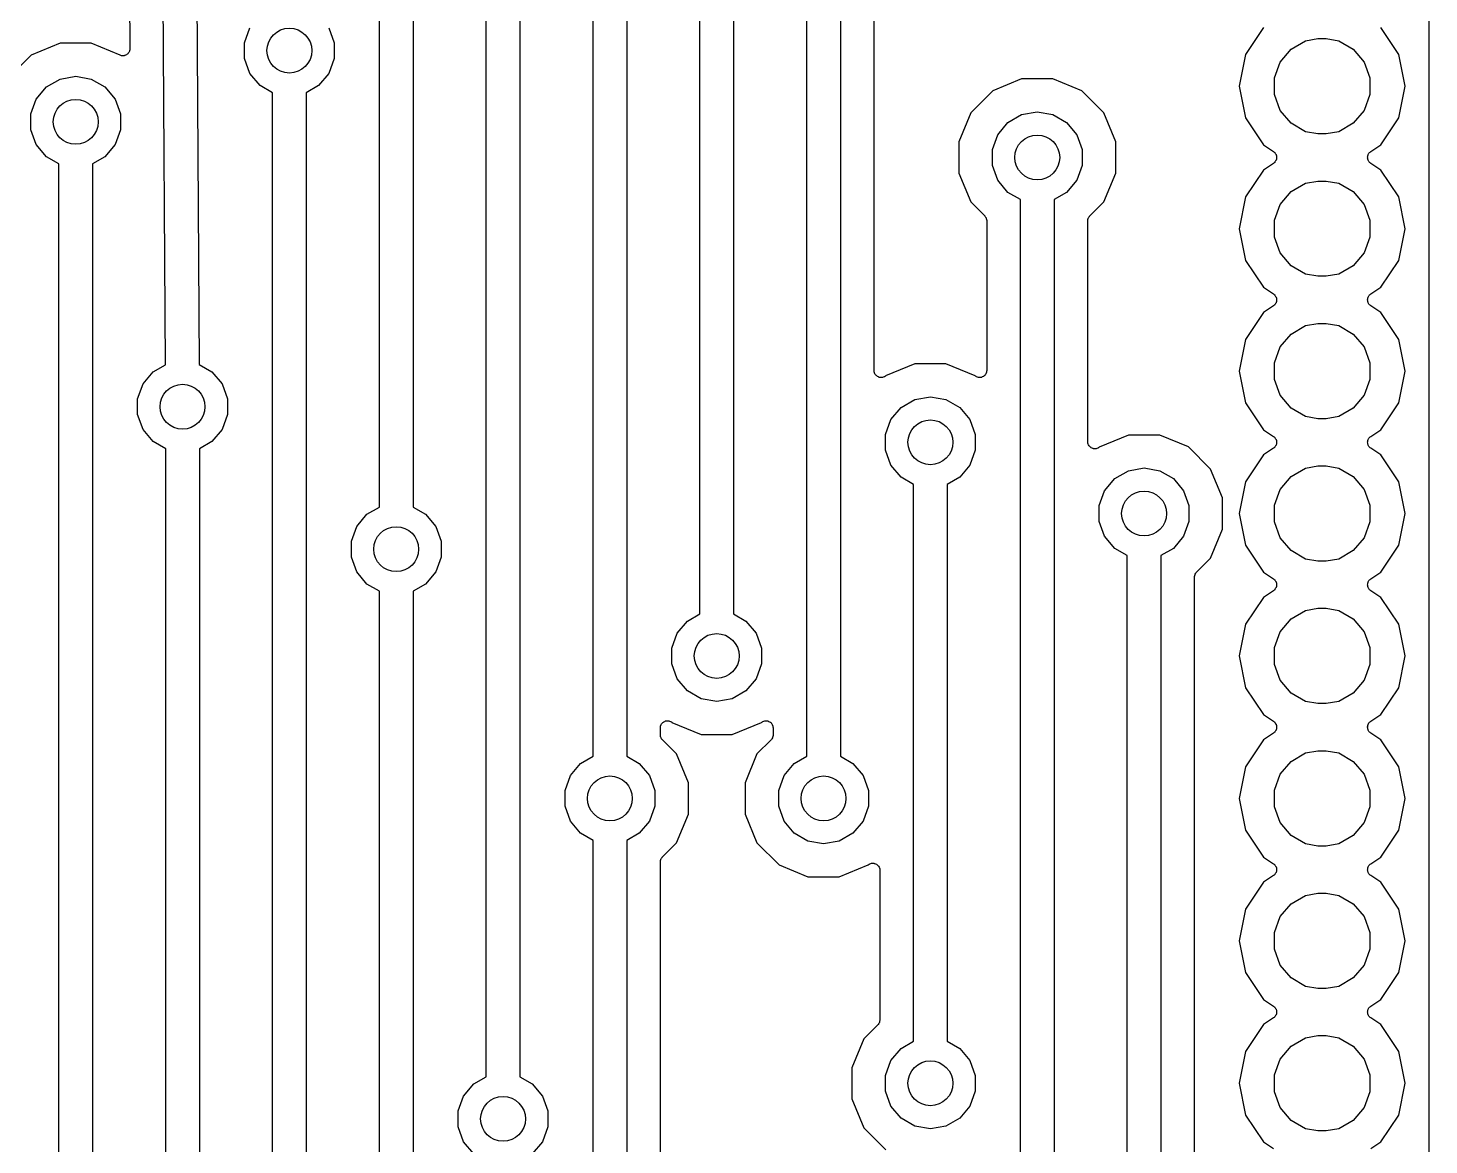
# Model space of a CAD drawing. Extents: x 64 to 244, y -149 to -41.
# Drawn here: x 105.19 to 130.18, y -81.75 to -61.83 of the extents above; entities that cross this region are included whole.
import ezdxf

# ---------------------------------------------------------------- set-up
doc = ezdxf.new("R2010")
doc.units = 0
doc.header["$MEASUREMENT"] = 0
doc.layers.add('BLACK', color=7, linetype='CONTINUOUS')

msp = doc.modelspace()

# ---------------------------------------------------------------- linework, layer by layer
at = {"layer": 'BLACK', "linetype": 'CONTINUOUS'}
for p, q in [((130.175, -41.402), (130.175, -148.463)), ((107.646, -67.832), (107.527, -47.7431)), ((108.127, -47.738), (108.246, -67.8269)), ((106.93, -48.1284), (107.012, -62.1946)), ((111.46, -70.3694), (111.46, -49.0106)), ((112.06, -49.0106), (112.06, -70.3694)), ((117.175, -72.2744), (117.175, -54.0906)), ((117.775, -54.0906), (117.775, -72.2744)), ((115.27, -74.8144), (115.27, -55.9956)), ((115.87, -55.9956), (115.87, -74.8144)), ((119.08, -74.8144), (119.08, -59.8056)), ((119.68, -59.8056), (119.68, -74.8144)), ((120.28, -67.9335), (120.28, -60.1875)), ((113.365, -80.5294), (113.365, -60.4406)), ((113.965, -60.4406), (113.965, -80.5294)), ((109.055, -62.0889), (109.151, -61.8238)), ((110.559, -61.8238), (110.655, -62.0889)), ((127.225, -61.8196), (126.904, -62.2992)), ((129.636, -62.2992), (129.315, -61.8196)), ((105.767, -62.1), (105.252, -62.3131)), ((106.323, -62.1), (105.767, -62.1)), ((106.837, -62.3126), (106.323, -62.1)), ((107.012, -62.1946), (107.01, -62.2086)), ((109.055, -62.3711), (109.055, -62.0889)), ((110.655, -62.0889), (110.655, -62.3711)), ((127.715, -62.2038), (127.975, -62.0539)), ((127.975, -62.0539), (128.196, -62.015)), ((128.196, -62.015), (128.344, -62.015)), ((128.344, -62.015), (128.565, -62.0539)), ((128.565, -62.0539), (128.825, -62.2038)), ((105.252, -62.3131), (104.858, -62.707)), ((106.851, -62.3157), (106.837, -62.3126)), ((106.864, -62.3205), (106.851, -62.3157)), ((106.872, -62.3205), (106.864, -62.3205)), ((106.88, -62.3222), (106.872, -62.3205)), ((106.894, -62.3203), (106.88, -62.3222)), ((106.908, -62.3202), (106.894, -62.3203)), ((106.916, -62.3175), (106.908, -62.3202)), ((106.924, -62.3164), (106.916, -62.3175)), ((106.936, -62.3099), (106.924, -62.3164)), ((106.95, -62.3049), (106.936, -62.3099)), ((106.956, -62.2997), (106.95, -62.3049)), ((106.963, -62.2961), (106.956, -62.2997)), ((106.972, -62.2856), (106.963, -62.2961)), ((106.983, -62.2764), (106.972, -62.2856)), ((106.987, -62.2694), (106.983, -62.2764)), ((106.993, -62.2635), (106.987, -62.2694)), ((106.998, -62.2504), (106.993, -62.2635)), ((107.005, -62.238), (106.998, -62.2504)), ((107.006, -62.2302), (107.005, -62.238)), ((107.009, -62.2228), (107.006, -62.2302)), ((107.01, -62.2086), (107.009, -62.2228)), ((109.151, -62.6362), (109.055, -62.3711)), ((110.655, -62.3711), (110.559, -62.6362)), ((126.904, -62.2992), (126.792, -62.865)), ((127.42, -62.7151), (127.523, -62.4334)), ((127.523, -62.4334), (127.715, -62.2038)), ((128.825, -62.2038), (129.017, -62.4334)), ((129.017, -62.4334), (129.12, -62.7151)), ((129.748, -62.865), (129.636, -62.2992)), ((105.767, -62.7366), (106.045, -62.6877)), ((106.045, -62.6877), (106.323, -62.7366)), ((109.333, -62.8523), (109.151, -62.6362)), ((110.559, -62.6362), (110.377, -62.8523)), ((105.341, -63.0938), (105.523, -62.8777)), ((105.523, -62.8777), (105.767, -62.7366)), ((106.323, -62.7366), (106.567, -62.8777)), ((106.567, -62.8777), (106.749, -63.0938)), ((109.555, -62.9806), (109.333, -62.8523)), ((110.377, -62.8523), (110.155, -62.9806)), ((122.397, -62.9481), (122.003, -63.342)), ((122.912, -62.735), (122.397, -62.9481)), ((123.468, -62.735), (122.912, -62.735)), ((123.983, -62.9481), (123.468, -62.735)), ((123.99, -62.9548), (123.983, -62.9481)), ((126.792, -62.865), (126.904, -63.4308)), ((127.42, -63.0149), (127.42, -62.7151)), ((129.12, -62.7151), (129.12, -63.0149)), ((129.636, -63.4308), (129.748, -62.865)), ((105.245, -63.3589), (105.341, -63.0938)), ((106.749, -63.0938), (106.845, -63.3589)), ((109.555, -83.0694), (109.555, -62.9806)), ((110.155, -62.9806), (110.155, -83.0694)), ((124.377, -63.342), (123.99, -62.9548)), ((123.99, -62.9548), (123.99, -62.9548)), ((127.523, -63.2966), (127.42, -63.0149)), ((129.12, -63.0149), (129.017, -63.2966)), ((105.245, -63.6411), (105.245, -63.3589)), ((106.845, -63.3589), (106.845, -63.6411)), ((122.003, -63.342), (121.79, -63.8565)), ((122.668, -63.5127), (122.912, -63.3716)), ((122.912, -63.3716), (123.19, -63.3227)), ((123.19, -63.3227), (123.468, -63.3716)), ((123.468, -63.3716), (123.712, -63.5127)), ((124.59, -63.8565), (124.377, -63.342)), ((126.904, -63.4308), (127.225, -63.9104)), ((127.715, -63.5262), (127.523, -63.2966)), ((129.017, -63.2966), (128.825, -63.5262)), ((129.315, -63.9104), (129.636, -63.4308)), ((105.341, -63.9062), (105.245, -63.6411)), ((106.845, -63.6411), (106.749, -63.9062)), ((122.486, -63.7288), (122.668, -63.5127)), ((123.712, -63.5127), (123.894, -63.7288)), ((127.975, -63.6761), (127.715, -63.5262)), ((128.196, -63.715), (127.975, -63.6761)), ((128.565, -63.6761), (128.344, -63.715)), ((128.825, -63.5262), (128.565, -63.6761)), ((105.523, -64.1223), (105.341, -63.9062)), ((106.749, -63.9062), (106.567, -64.1223)), ((121.79, -63.8565), (121.79, -64.4135)), ((122.39, -63.9939), (122.486, -63.7288)), ((123.894, -63.7288), (123.99, -63.9939)), ((124.59, -64.4135), (124.59, -63.8565)), ((127.225, -63.9104), (127.403, -64.0294)), ((128.344, -63.715), (128.196, -63.715)), ((129.137, -64.0294), (129.315, -63.9104)), ((105.745, -64.2506), (105.523, -64.1223)), ((106.567, -64.1223), (106.345, -64.2506)), ((122.39, -64.2761), (122.39, -63.9939)), ((123.99, -63.9939), (123.99, -64.2761)), ((127.403, -64.0294), (127.413, -64.039)), ((127.413, -64.039), (127.424, -64.0472)), ((127.424, -64.0472), (127.429, -64.0541)), ((127.429, -64.0541), (127.435, -64.0599)), ((127.435, -64.0599), (127.441, -64.0723)), ((127.441, -64.1977), (127.435, -64.2101)), ((127.441, -64.0723), (127.448, -64.0839)), ((127.448, -64.1861), (127.441, -64.1977)), ((127.448, -64.0839), (127.45, -64.092)), ((127.45, -64.178), (127.448, -64.1861)), ((127.45, -64.092), (127.454, -64.0995)), ((127.454, -64.1705), (127.45, -64.178)), ((127.454, -64.0995), (127.456, -64.1132)), ((127.456, -64.1568), (127.454, -64.1705)), ((127.456, -64.1132), (127.459, -64.1267)), ((127.459, -64.1433), (127.456, -64.1568)), ((127.459, -64.1267), (127.458, -64.135)), ((127.458, -64.135), (127.459, -64.1433)), ((129.081, -64.1267), (129.084, -64.1132)), ((129.082, -64.135), (129.081, -64.1267)), ((129.081, -64.1433), (129.082, -64.135)), ((129.084, -64.1568), (129.081, -64.1433)), ((129.084, -64.1132), (129.086, -64.0995)), ((129.086, -64.1705), (129.084, -64.1568)), ((129.086, -64.0995), (129.09, -64.092)), ((129.09, -64.178), (129.086, -64.1705)), ((129.09, -64.092), (129.092, -64.0839)), ((129.092, -64.1861), (129.09, -64.178)), ((129.092, -64.0839), (129.099, -64.0723)), ((129.099, -64.1977), (129.092, -64.1861)), ((129.099, -64.0723), (129.105, -64.0599)), ((129.105, -64.2101), (129.099, -64.1977)), ((129.105, -64.0599), (129.111, -64.0541)), ((129.111, -64.0541), (129.116, -64.0472)), ((129.116, -64.0472), (129.127, -64.039)), ((129.127, -64.039), (129.137, -64.0294)), ((105.745, -85.6094), (105.745, -64.2506)), ((106.345, -64.2506), (106.345, -85.6094)), ((121.79, -64.4135), (122.003, -64.928)), ((122.486, -64.5412), (122.39, -64.2761)), ((123.99, -64.2761), (123.894, -64.5412)), ((124.377, -64.928), (124.59, -64.4135)), ((127.225, -64.3596), (126.904, -64.8392)), ((127.403, -64.2406), (127.225, -64.3596)), ((127.413, -64.231), (127.403, -64.2406)), ((127.424, -64.2228), (127.413, -64.231)), ((127.429, -64.2159), (127.424, -64.2228)), ((127.435, -64.2101), (127.429, -64.2159)), ((129.111, -64.2159), (129.105, -64.2101)), ((129.116, -64.2228), (129.111, -64.2159)), ((129.127, -64.231), (129.116, -64.2228)), ((129.137, -64.2406), (129.127, -64.231)), ((129.315, -64.3596), (129.137, -64.2406)), ((129.636, -64.8392), (129.315, -64.3596)), ((122.668, -64.7573), (122.486, -64.5412)), ((123.894, -64.5412), (123.712, -64.7573)), ((127.715, -64.7438), (127.975, -64.5939)), ((127.975, -64.5939), (128.196, -64.555)), ((128.196, -64.555), (128.344, -64.555)), ((128.344, -64.555), (128.565, -64.5939)), ((128.565, -64.5939), (128.825, -64.7438)), ((122.003, -64.928), (122.253, -65.1777)), ((122.89, -64.8856), (122.668, -64.7573)), ((122.89, -91.3244), (122.89, -64.8856)), ((123.712, -64.7573), (123.49, -64.8856)), ((123.49, -64.8856), (123.49, -91.3244)), ((124.127, -65.1777), (124.377, -64.928)), ((126.904, -64.8392), (126.792, -65.405)), ((127.523, -64.9734), (127.715, -64.7438)), ((128.825, -64.7438), (129.017, -64.9734)), ((129.748, -65.405), (129.636, -64.8392)), ((122.253, -65.1777), (122.256, -65.1823)), ((122.256, -65.1823), (122.26, -65.1859)), ((122.26, -65.1859), (122.269, -65.2002)), ((124.111, -65.2002), (124.12, -65.1859)), ((124.12, -65.1859), (124.124, -65.1823)), ((124.124, -65.1823), (124.127, -65.1777)), ((127.42, -65.2551), (127.523, -64.9734)), ((129.017, -64.9734), (129.12, -65.2551)), ((122.269, -65.2002), (122.278, -65.2138)), ((122.278, -65.2138), (122.28, -65.2192)), ((122.28, -65.2192), (122.282, -65.2241)), ((122.282, -65.2241), (122.285, -65.2404)), ((122.285, -65.2404), (122.29, -65.2564)), ((122.29, -65.2564), (122.289, -65.262)), ((122.289, -65.262), (122.29, -65.2675)), ((122.29, -65.2675), (122.29, -67.9335)), ((124.09, -65.2564), (124.095, -65.2404)), ((124.091, -65.262), (124.09, -65.2564)), ((124.09, -65.2675), (124.091, -65.262)), ((124.09, -69.2035), (124.09, -65.2675)), ((124.095, -65.2404), (124.098, -65.2241)), ((124.098, -65.2241), (124.1, -65.2192)), ((124.1, -65.2192), (124.102, -65.2138)), ((124.102, -65.2138), (124.111, -65.2002)), ((126.792, -65.405), (126.904, -65.9708)), ((127.42, -65.5549), (127.42, -65.2551)), ((129.12, -65.2551), (129.12, -65.5549)), ((129.636, -65.9708), (129.748, -65.405)), ((127.523, -65.8366), (127.42, -65.5549)), ((129.12, -65.5549), (129.017, -65.8366)), ((127.715, -66.0662), (127.523, -65.8366)), ((129.017, -65.8366), (128.825, -66.0662)), ((126.904, -65.9708), (127.225, -66.4504)), ((127.975, -66.2161), (127.715, -66.0662)), ((128.825, -66.0662), (128.565, -66.2161)), ((129.315, -66.4504), (129.636, -65.9708)), ((128.196, -66.255), (127.975, -66.2161)), ((128.344, -66.255), (128.196, -66.255)), ((128.565, -66.2161), (128.344, -66.255)), ((127.225, -66.4504), (127.403, -66.5694)), ((127.403, -66.5694), (127.413, -66.579)), ((127.413, -66.579), (127.424, -66.5872)), ((127.424, -66.5872), (127.429, -66.5941)), ((127.429, -66.5941), (127.435, -66.5999)), ((127.435, -66.5999), (127.441, -66.6123)), ((127.441, -66.6123), (127.448, -66.6239)), ((127.448, -66.6239), (127.45, -66.632)), ((127.45, -66.632), (127.454, -66.6395)), ((127.454, -66.6395), (127.456, -66.6532)), ((127.456, -66.6532), (127.459, -66.6667)), ((127.459, -66.6833), (127.456, -66.6968)), ((127.459, -66.6667), (127.458, -66.675)), ((127.458, -66.675), (127.459, -66.6833)), ((129.081, -66.6667), (129.084, -66.6532)), ((129.082, -66.675), (129.081, -66.6667)), ((129.081, -66.6833), (129.082, -66.675)), ((129.084, -66.6968), (129.081, -66.6833)), ((129.084, -66.6532), (129.086, -66.6395)), ((129.086, -66.6395), (129.09, -66.632)), ((129.09, -66.632), (129.092, -66.6239)), ((129.092, -66.6239), (129.099, -66.6123)), ((129.099, -66.6123), (129.105, -66.5999)), ((129.105, -66.5999), (129.111, -66.5941)), ((129.111, -66.5941), (129.116, -66.5872)), ((129.116, -66.5872), (129.127, -66.579)), ((129.127, -66.579), (129.137, -66.5694)), ((129.137, -66.5694), (129.315, -66.4504)), ((127.225, -66.8996), (126.904, -67.3792)), ((127.403, -66.7806), (127.225, -66.8996)), ((127.413, -66.771), (127.403, -66.7806)), ((127.424, -66.7628), (127.413, -66.771)), ((127.429, -66.7559), (127.424, -66.7628)), ((127.435, -66.7501), (127.429, -66.7559)), ((127.441, -66.7377), (127.435, -66.7501)), ((127.448, -66.7261), (127.441, -66.7377)), ((127.45, -66.718), (127.448, -66.7261)), ((127.454, -66.7105), (127.45, -66.718)), ((127.456, -66.6968), (127.454, -66.7105)), ((129.086, -66.7105), (129.084, -66.6968)), ((129.09, -66.718), (129.086, -66.7105)), ((129.092, -66.7261), (129.09, -66.718)), ((129.099, -66.7377), (129.092, -66.7261)), ((129.105, -66.7501), (129.099, -66.7377)), ((129.111, -66.7559), (129.105, -66.7501)), ((129.116, -66.7628), (129.111, -66.7559)), ((129.127, -66.771), (129.116, -66.7628)), ((129.137, -66.7806), (129.127, -66.771)), ((129.315, -66.8996), (129.137, -66.7806)), ((129.636, -67.3792), (129.315, -66.8996)), ((127.715, -67.2838), (127.975, -67.1339)), ((127.975, -67.1339), (128.196, -67.095)), ((128.196, -67.095), (128.344, -67.095)), ((128.344, -67.095), (128.565, -67.1339)), ((128.565, -67.1339), (128.825, -67.2838)), ((126.904, -67.3792), (126.792, -67.945)), ((127.523, -67.5134), (127.715, -67.2838)), ((128.825, -67.2838), (129.017, -67.5134)), ((129.748, -67.945), (129.636, -67.3792)), ((127.42, -67.7951), (127.523, -67.5134)), ((129.017, -67.5134), (129.12, -67.7951)), ((107.428, -67.9577), (107.646, -67.832)), ((108.246, -67.8269), (108.472, -67.9577)), ((120.283, -67.9498), (120.28, -67.9335)), ((121.007, -67.815), (120.487, -68.0302)), ((121.563, -67.815), (121.007, -67.815)), ((122.083, -68.0302), (121.563, -67.815)), ((122.29, -67.9335), (122.287, -67.9498)), ((126.792, -67.945), (126.904, -68.5108)), ((127.42, -68.0949), (127.42, -67.7951)), ((129.12, -67.7951), (129.12, -68.0949)), ((129.636, -68.5108), (129.748, -67.945)), ((107.15, -68.4389), (107.246, -68.1738)), ((107.246, -68.1738), (107.428, -67.9577)), ((108.472, -67.9577), (108.654, -68.1738)), ((108.654, -68.1738), (108.75, -68.4389)), ((120.284, -67.9664), (120.283, -67.9498)), ((120.287, -67.9714), (120.284, -67.9664)), ((120.288, -67.9769), (120.287, -67.9714)), ((120.296, -67.9913), (120.288, -67.9769)), ((120.303, -68.0063), (120.296, -67.9913)), ((120.307, -68.0103), (120.303, -68.0063)), ((120.31, -68.0151), (120.307, -68.0103)), ((120.322, -68.0258), (120.31, -68.0151)), ((120.334, -68.0375), (120.322, -68.0258)), ((120.339, -68.0399), (120.334, -68.0375)), ((120.343, -68.0435), (120.339, -68.0399)), ((120.359, -68.0492), (120.343, -68.0435)), ((120.374, -68.0562), (120.359, -68.0492)), ((120.38, -68.0567), (120.374, -68.0562)), ((120.385, -68.0586), (120.38, -68.0567)), ((120.402, -68.0586), (120.385, -68.0586)), ((120.418, -68.06), (120.402, -68.0586)), ((120.423, -68.0586), (120.418, -68.06)), ((120.429, -68.0586), (120.423, -68.0586)), ((120.445, -68.0529), (120.429, -68.0586)), ((120.461, -68.0486), (120.445, -68.0529)), ((120.465, -68.0454), (120.461, -68.0486)), ((120.471, -68.0435), (120.465, -68.0454)), ((120.483, -68.0328), (120.471, -68.0435)), ((120.487, -68.0302), (120.483, -68.0328)), ((122.087, -68.0328), (122.083, -68.0302)), ((122.1, -68.0435), (122.087, -68.0328)), ((122.105, -68.0454), (122.1, -68.0435)), ((122.109, -68.0486), (122.105, -68.0454)), ((122.125, -68.0529), (122.109, -68.0486)), ((122.141, -68.0586), (122.125, -68.0529)), ((122.147, -68.0586), (122.141, -68.0586)), ((122.152, -68.06), (122.147, -68.0586)), ((122.168, -68.0586), (122.152, -68.06)), ((122.185, -68.0586), (122.168, -68.0586)), ((122.19, -68.0567), (122.185, -68.0586)), ((122.196, -68.0562), (122.19, -68.0567)), ((122.211, -68.0492), (122.196, -68.0562)), ((122.227, -68.0435), (122.211, -68.0492)), ((122.231, -68.0399), (122.227, -68.0435)), ((122.236, -68.0375), (122.231, -68.0399)), ((122.248, -68.0258), (122.236, -68.0375)), ((122.26, -68.0151), (122.248, -68.0258)), ((122.263, -68.0103), (122.26, -68.0151)), ((122.267, -68.0063), (122.263, -68.0103)), ((122.274, -67.9913), (122.267, -68.0063)), ((122.282, -67.9769), (122.274, -67.9913)), ((122.283, -67.9714), (122.282, -67.9769)), ((122.286, -67.9664), (122.283, -67.9714)), ((122.287, -67.9498), (122.286, -67.9664)), ((127.523, -68.3766), (127.42, -68.0949)), ((129.12, -68.0949), (129.017, -68.3766)), ((107.15, -68.7211), (107.15, -68.4389)), ((108.75, -68.4389), (108.75, -68.7211)), ((121.007, -68.4516), (121.285, -68.4027)), ((121.285, -68.4027), (121.563, -68.4516)), ((127.715, -68.6062), (127.523, -68.3766)), ((129.017, -68.3766), (128.825, -68.6062)), ((120.581, -68.8088), (120.763, -68.5927)), ((120.763, -68.5927), (121.007, -68.4516)), ((121.563, -68.4516), (121.807, -68.5927)), ((121.807, -68.5927), (121.989, -68.8088)), ((126.904, -68.5108), (127.225, -68.9904)), ((127.975, -68.7561), (127.715, -68.6062)), ((128.825, -68.6062), (128.565, -68.7561)), ((129.315, -68.9904), (129.636, -68.5108)), ((107.246, -68.9862), (107.15, -68.7211)), ((108.75, -68.7211), (108.654, -68.9862)), ((120.485, -69.0739), (120.581, -68.8088)), ((121.989, -68.8088), (122.085, -69.0739)), ((128.196, -68.795), (127.975, -68.7561)), ((128.344, -68.795), (128.196, -68.795)), ((128.565, -68.7561), (128.344, -68.795)), ((107.428, -69.2023), (107.246, -68.9862)), ((108.654, -68.9862), (108.472, -69.2023)), ((120.485, -69.3561), (120.485, -69.0739)), ((122.085, -69.0739), (122.085, -69.3561)), ((124.817, -69.085), (124.297, -69.3002)), ((125.373, -69.085), (124.817, -69.085)), ((125.888, -69.2981), (125.373, -69.085)), ((127.225, -68.9904), (127.403, -69.1094)), ((127.403, -69.1094), (127.413, -69.119)), ((127.413, -69.119), (127.424, -69.1272)), ((127.424, -69.1272), (127.429, -69.1341)), ((127.429, -69.1341), (127.435, -69.1399)), ((127.435, -69.1399), (127.441, -69.1523)), ((127.441, -69.1523), (127.448, -69.1639)), ((127.448, -69.1639), (127.45, -69.172)), ((127.45, -69.172), (127.454, -69.1795)), ((127.454, -69.1795), (127.456, -69.1932)), ((127.456, -69.1932), (127.459, -69.2067)), ((129.081, -69.2067), (129.084, -69.1932)), ((129.084, -69.1932), (129.086, -69.1795)), ((129.086, -69.1795), (129.09, -69.172)), ((129.09, -69.172), (129.092, -69.1639)), ((129.092, -69.1639), (129.099, -69.1523)), ((129.099, -69.1523), (129.105, -69.1399)), ((129.105, -69.1399), (129.111, -69.1341)), ((129.111, -69.1341), (129.116, -69.1272)), ((129.116, -69.1272), (129.127, -69.119)), ((129.127, -69.119), (129.137, -69.1094)), ((129.137, -69.1094), (129.315, -68.9904)), ((107.65, -69.3306), (107.428, -69.2023)), ((107.65, -96.4044), (107.65, -69.3306)), ((108.472, -69.2023), (108.25, -69.3306)), ((108.25, -69.3306), (108.25, -96.4044)), ((120.581, -69.6212), (120.485, -69.3561)), ((122.085, -69.3561), (121.989, -69.6212)), ((124.093, -69.2198), (124.09, -69.2035)), ((124.094, -69.2364), (124.093, -69.2198)), ((124.097, -69.2414), (124.094, -69.2364)), ((124.098, -69.2469), (124.097, -69.2414)), ((124.106, -69.2613), (124.098, -69.2469)), ((124.113, -69.2763), (124.106, -69.2613)), ((124.117, -69.2803), (124.113, -69.2763)), ((124.12, -69.2851), (124.117, -69.2803)), ((124.132, -69.2958), (124.12, -69.2851)), ((124.144, -69.3075), (124.132, -69.2958)), ((124.149, -69.3099), (124.144, -69.3075)), ((124.153, -69.3135), (124.149, -69.3099)), ((124.169, -69.3192), (124.153, -69.3135)), ((124.184, -69.3262), (124.169, -69.3192)), ((124.19, -69.3267), (124.184, -69.3262)), ((124.195, -69.3286), (124.19, -69.3267)), ((124.212, -69.3286), (124.195, -69.3286)), ((124.228, -69.33), (124.212, -69.3286)), ((124.233, -69.3286), (124.228, -69.33)), ((124.239, -69.3286), (124.233, -69.3286)), ((124.255, -69.3229), (124.239, -69.3286)), ((124.271, -69.3186), (124.255, -69.3229)), ((124.275, -69.3154), (124.271, -69.3186)), ((124.28, -69.3135), (124.275, -69.3154)), ((124.293, -69.3028), (124.28, -69.3135)), ((124.297, -69.3002), (124.293, -69.3028)), ((126.282, -69.692), (125.888, -69.2981)), ((127.225, -69.4396), (126.904, -69.9192)), ((127.403, -69.3206), (127.225, -69.4396)), ((127.413, -69.311), (127.403, -69.3206)), ((127.424, -69.3028), (127.413, -69.311)), ((127.429, -69.2959), (127.424, -69.3028)), ((127.435, -69.2901), (127.429, -69.2959)), ((127.441, -69.2777), (127.435, -69.2901)), ((127.448, -69.2661), (127.441, -69.2777)), ((127.45, -69.258), (127.448, -69.2661)), ((127.454, -69.2505), (127.45, -69.258)), ((127.456, -69.2368), (127.454, -69.2505)), ((127.459, -69.2233), (127.456, -69.2368)), ((127.459, -69.2067), (127.458, -69.215)), ((127.458, -69.215), (127.459, -69.2233)), ((129.082, -69.215), (129.081, -69.2067)), ((129.081, -69.2233), (129.082, -69.215)), ((129.084, -69.2368), (129.081, -69.2233)), ((129.086, -69.2505), (129.084, -69.2368)), ((129.09, -69.258), (129.086, -69.2505)), ((129.092, -69.2661), (129.09, -69.258)), ((129.099, -69.2777), (129.092, -69.2661)), ((129.105, -69.2901), (129.099, -69.2777)), ((129.111, -69.2959), (129.105, -69.2901)), ((129.116, -69.3028), (129.111, -69.2959)), ((129.127, -69.311), (129.116, -69.3028)), ((129.137, -69.3206), (129.127, -69.311)), ((129.315, -69.4396), (129.137, -69.3206)), ((129.636, -69.9192), (129.315, -69.4396)), ((120.763, -69.8373), (120.581, -69.6212)), ((121.989, -69.6212), (121.807, -69.8373)), ((124.817, -69.7216), (125.095, -69.6727)), ((125.095, -69.6727), (125.373, -69.7216)), ((126.495, -70.2065), (126.282, -69.692)), ((127.715, -69.8238), (127.975, -69.6739)), ((127.975, -69.6739), (128.196, -69.635)), ((128.196, -69.635), (128.344, -69.635)), ((128.344, -69.635), (128.565, -69.6739)), ((128.565, -69.6739), (128.825, -69.8238)), ((120.985, -69.9656), (120.763, -69.8373)), ((121.807, -69.8373), (121.585, -69.9656)), ((124.391, -70.0788), (124.573, -69.8627)), ((124.573, -69.8627), (124.817, -69.7216)), ((125.373, -69.7216), (125.617, -69.8627)), ((125.617, -69.8627), (125.799, -70.0788)), ((126.904, -69.9192), (126.792, -70.485)), ((127.523, -70.0534), (127.715, -69.8238)), ((128.825, -69.8238), (129.017, -70.0534)), ((129.748, -70.485), (129.636, -69.9192)), ((120.985, -79.8944), (120.985, -69.9656)), ((121.585, -69.9656), (121.585, -79.8944)), ((124.295, -70.3439), (124.391, -70.0788)), ((125.799, -70.0788), (125.895, -70.3439)), ((127.42, -70.3351), (127.523, -70.0534)), ((129.017, -70.0534), (129.12, -70.3351)), ((111.238, -70.4977), (111.46, -70.3694)), ((112.06, -70.3694), (112.282, -70.4977)), ((124.295, -70.6261), (124.295, -70.3439)), ((125.895, -70.3439), (125.895, -70.6261)), ((126.495, -70.7635), (126.495, -70.2065)), ((127.42, -70.6349), (127.42, -70.3351)), ((129.12, -70.3351), (129.12, -70.6349)), ((111.056, -70.7138), (111.238, -70.4977)), ((112.282, -70.4977), (112.464, -70.7138)), ((124.391, -70.8912), (124.295, -70.6261)), ((125.895, -70.6261), (125.799, -70.8912)), ((126.792, -70.485), (126.904, -71.0508)), ((127.523, -70.9166), (127.42, -70.6349)), ((129.12, -70.6349), (129.017, -70.9166)), ((129.636, -71.0508), (129.748, -70.485)), ((110.96, -70.9789), (111.056, -70.7138)), ((112.464, -70.7138), (112.56, -70.9789)), ((124.573, -71.1073), (124.391, -70.8912)), ((125.799, -70.8912), (125.617, -71.1073)), ((126.282, -71.278), (126.495, -70.7635)), ((127.715, -71.1462), (127.523, -70.9166)), ((129.017, -70.9166), (128.825, -71.1462)), ((110.96, -71.2611), (110.96, -70.9789)), ((112.56, -70.9789), (112.56, -71.2611)), ((124.795, -71.2356), (124.573, -71.1073)), ((125.617, -71.1073), (125.395, -71.2356)), ((126.904, -71.0508), (127.225, -71.5304)), ((127.975, -71.2961), (127.715, -71.1462)), ((128.825, -71.1462), (128.565, -71.2961)), ((129.315, -71.5304), (129.636, -71.0508)), ((111.056, -71.5262), (110.96, -71.2611)), ((112.56, -71.2611), (112.464, -71.5262)), ((124.795, -136.409), (124.795, -71.2356)), ((125.395, -71.2356), (125.395, -136.409)), ((126.032, -71.5277), (126.282, -71.278)), ((128.196, -71.335), (127.975, -71.2961)), ((128.344, -71.335), (128.196, -71.335)), ((128.565, -71.2961), (128.344, -71.335)), ((111.238, -71.7423), (111.056, -71.5262)), ((112.464, -71.5262), (112.282, -71.7423)), ((125.995, -71.6064), (126, -71.5904)), ((125.996, -71.612), (125.995, -71.6064)), ((125.995, -71.6175), (125.996, -71.612)), ((125.995, -136.027), (125.995, -71.6175)), ((126, -71.5904), (126.003, -71.5741)), ((126.003, -71.5741), (126.005, -71.5692)), ((126.005, -71.5692), (126.007, -71.5638)), ((126.007, -71.5638), (126.016, -71.5502)), ((126.016, -71.5502), (126.025, -71.5359)), ((126.025, -71.5359), (126.029, -71.5323)), ((126.029, -71.5323), (126.032, -71.5277)), ((127.225, -71.5304), (127.403, -71.6494)), ((127.403, -71.6494), (127.413, -71.659)), ((127.413, -71.659), (127.424, -71.6672)), ((127.424, -71.6672), (127.429, -71.6741)), ((127.429, -71.6741), (127.435, -71.6799)), ((127.435, -71.6799), (127.441, -71.6923)), ((127.441, -71.6923), (127.448, -71.7039)), ((129.092, -71.7039), (129.099, -71.6923)), ((129.099, -71.6923), (129.105, -71.6799)), ((129.105, -71.6799), (129.111, -71.6741)), ((129.111, -71.6741), (129.116, -71.6672)), ((129.116, -71.6672), (129.127, -71.659)), ((129.127, -71.659), (129.137, -71.6494)), ((129.137, -71.6494), (129.315, -71.5304)), ((111.46, -71.8706), (111.238, -71.7423)), ((111.46, -98.9444), (111.46, -71.8706)), ((112.282, -71.7423), (112.06, -71.8706)), ((112.06, -71.8706), (112.06, -98.9444)), ((127.403, -71.8606), (127.225, -71.9796)), ((127.413, -71.851), (127.403, -71.8606)), ((127.424, -71.8428), (127.413, -71.851)), ((127.429, -71.8359), (127.424, -71.8428)), ((127.435, -71.8301), (127.429, -71.8359)), ((127.441, -71.8177), (127.435, -71.8301)), ((127.448, -71.8061), (127.441, -71.8177)), ((127.448, -71.7039), (127.45, -71.712)), ((127.45, -71.798), (127.448, -71.8061)), ((127.45, -71.712), (127.454, -71.7195)), ((127.454, -71.7905), (127.45, -71.798)), ((127.454, -71.7195), (127.456, -71.7332)), ((127.456, -71.7768), (127.454, -71.7905)), ((127.456, -71.7332), (127.459, -71.7467)), ((127.459, -71.7633), (127.456, -71.7768)), ((127.459, -71.7467), (127.458, -71.755)), ((127.458, -71.755), (127.459, -71.7633)), ((129.081, -71.7467), (129.084, -71.7332)), ((129.082, -71.755), (129.081, -71.7467)), ((129.081, -71.7633), (129.082, -71.755)), ((129.084, -71.7768), (129.081, -71.7633)), ((129.084, -71.7332), (129.086, -71.7195)), ((129.086, -71.7905), (129.084, -71.7768)), ((129.086, -71.7195), (129.09, -71.712)), ((129.09, -71.798), (129.086, -71.7905)), ((129.09, -71.712), (129.092, -71.7039)), ((129.092, -71.8061), (129.09, -71.798)), ((129.099, -71.8177), (129.092, -71.8061)), ((129.105, -71.8301), (129.099, -71.8177)), ((129.111, -71.8359), (129.105, -71.8301)), ((129.116, -71.8428), (129.111, -71.8359)), ((129.127, -71.851), (129.116, -71.8428)), ((129.137, -71.8606), (129.127, -71.851)), ((129.315, -71.9796), (129.137, -71.8606)), ((127.225, -71.9796), (126.904, -72.4592)), ((127.975, -72.2139), (128.196, -72.175)), ((128.196, -72.175), (128.344, -72.175)), ((128.344, -72.175), (128.565, -72.2139)), ((129.636, -72.4592), (129.315, -71.9796)), ((116.771, -72.6188), (116.953, -72.4027)), ((116.953, -72.4027), (117.175, -72.2744)), ((117.775, -72.2744), (117.997, -72.4027)), ((117.997, -72.4027), (118.179, -72.6188)), ((127.523, -72.5934), (127.715, -72.3638)), ((127.715, -72.3638), (127.975, -72.2139)), ((128.565, -72.2139), (128.825, -72.3638)), ((128.825, -72.3638), (129.017, -72.5934)), ((116.675, -72.8839), (116.771, -72.6188)), ((118.179, -72.6188), (118.275, -72.8839)), ((126.904, -72.4592), (126.792, -73.025)), ((127.42, -72.8751), (127.523, -72.5934)), ((129.017, -72.5934), (129.12, -72.8751)), ((129.748, -73.025), (129.636, -72.4592)), ((116.675, -73.1661), (116.675, -72.8839)), ((118.275, -72.8839), (118.275, -73.1661)), ((127.42, -73.1749), (127.42, -72.8751)), ((129.12, -72.8751), (129.12, -73.1749)), ((116.771, -73.4312), (116.675, -73.1661)), ((118.275, -73.1661), (118.179, -73.4312)), ((126.792, -73.025), (126.904, -73.5908)), ((127.523, -73.4566), (127.42, -73.1749)), ((129.12, -73.1749), (129.017, -73.4566)), ((129.636, -73.5908), (129.748, -73.025)), ((116.953, -73.6473), (116.771, -73.4312)), ((118.179, -73.4312), (117.997, -73.6473)), ((117.197, -73.7884), (116.953, -73.6473)), ((117.997, -73.6473), (117.753, -73.7884)), ((126.904, -73.5908), (127.225, -74.0704)), ((127.715, -73.6862), (127.523, -73.4566)), ((127.975, -73.8361), (127.715, -73.6862)), ((128.825, -73.6862), (128.565, -73.8361)), ((129.017, -73.4566), (128.825, -73.6862)), ((129.315, -74.0704), (129.636, -73.5908)), ((117.475, -73.8373), (117.197, -73.7884)), ((117.753, -73.7884), (117.475, -73.8373)), ((128.196, -73.875), (127.975, -73.8361)), ((128.344, -73.875), (128.196, -73.875)), ((128.565, -73.8361), (128.344, -73.875)), ((116.549, -74.1908), (116.564, -74.1838)), ((116.564, -74.1838), (116.57, -74.1833)), ((116.57, -74.1833), (116.575, -74.1814)), ((116.575, -74.1814), (116.592, -74.1814)), ((116.592, -74.1814), (116.608, -74.18)), ((116.608, -74.18), (116.613, -74.1814)), ((116.613, -74.1814), (116.619, -74.1814)), ((116.619, -74.1814), (116.635, -74.1871)), ((116.635, -74.1871), (116.651, -74.1914)), ((118.299, -74.1914), (118.315, -74.1871)), ((118.315, -74.1871), (118.331, -74.1814)), ((118.331, -74.1814), (118.337, -74.1814)), ((118.337, -74.1814), (118.342, -74.18)), ((118.342, -74.18), (118.358, -74.1814)), ((118.358, -74.1814), (118.375, -74.1814)), ((118.375, -74.1814), (118.38, -74.1833)), ((118.38, -74.1833), (118.386, -74.1838)), ((118.386, -74.1838), (118.401, -74.1908)), ((127.225, -74.0704), (127.403, -74.1894)), ((127.403, -74.1894), (127.413, -74.199)), ((129.127, -74.199), (129.137, -74.1894)), ((129.137, -74.1894), (129.315, -74.0704)), ((116.47, -74.3065), (116.473, -74.2902)), ((116.47, -74.4325), (116.47, -74.3065)), ((116.471, -74.438), (116.47, -74.4325)), ((116.47, -74.4436), (116.471, -74.438)), ((116.473, -74.2902), (116.474, -74.2736)), ((116.474, -74.2736), (116.477, -74.2686)), ((116.477, -74.2686), (116.478, -74.2631)), ((116.478, -74.2631), (116.486, -74.2487)), ((116.486, -74.2487), (116.493, -74.2337)), ((116.493, -74.2337), (116.497, -74.2297)), ((116.497, -74.2297), (116.5, -74.2249)), ((116.5, -74.2249), (116.512, -74.2142)), ((116.512, -74.2142), (116.524, -74.2025)), ((116.524, -74.2025), (116.529, -74.2001)), ((116.529, -74.2001), (116.533, -74.1965)), ((116.533, -74.1965), (116.549, -74.1908)), ((116.651, -74.1914), (116.655, -74.1946)), ((116.655, -74.1946), (116.66, -74.1965)), ((116.66, -74.1965), (116.673, -74.2072)), ((116.673, -74.2072), (116.677, -74.2098)), ((116.677, -74.2098), (117.197, -74.425)), ((117.197, -74.425), (117.753, -74.425)), ((117.753, -74.425), (118.273, -74.2098)), ((118.273, -74.2098), (118.277, -74.2072)), ((118.277, -74.2072), (118.29, -74.1965)), ((118.29, -74.1965), (118.295, -74.1946)), ((118.295, -74.1946), (118.299, -74.1914)), ((118.401, -74.1908), (118.417, -74.1965)), ((118.417, -74.1965), (118.421, -74.2001)), ((118.421, -74.2001), (118.426, -74.2025)), ((118.426, -74.2025), (118.438, -74.2142)), ((118.438, -74.2142), (118.45, -74.2249)), ((118.45, -74.2249), (118.453, -74.2297)), ((118.453, -74.2297), (118.457, -74.2337)), ((118.457, -74.2337), (118.464, -74.2487)), ((118.464, -74.2487), (118.472, -74.2631)), ((118.472, -74.2631), (118.473, -74.2686)), ((118.473, -74.2686), (118.476, -74.2736)), ((118.476, -74.2736), (118.477, -74.2902)), ((118.477, -74.2902), (118.48, -74.3065)), ((118.48, -74.4325), (118.479, -74.438)), ((118.479, -74.438), (118.48, -74.4436)), ((118.48, -74.3065), (118.48, -74.4325)), ((127.403, -74.4006), (127.225, -74.5196)), ((127.413, -74.391), (127.403, -74.4006)), ((127.413, -74.199), (127.424, -74.2072)), ((127.424, -74.3828), (127.413, -74.391)), ((127.424, -74.2072), (127.429, -74.2141)), ((127.429, -74.3759), (127.424, -74.3828)), ((127.429, -74.2141), (127.435, -74.2199)), ((127.435, -74.3701), (127.429, -74.3759)), ((127.435, -74.2199), (127.441, -74.2323)), ((127.441, -74.3577), (127.435, -74.3701)), ((127.441, -74.2323), (127.448, -74.2439)), ((127.448, -74.3461), (127.441, -74.3577)), ((127.448, -74.2439), (127.45, -74.252)), ((127.45, -74.338), (127.448, -74.3461)), ((127.45, -74.252), (127.454, -74.2595)), ((127.454, -74.3305), (127.45, -74.338)), ((127.454, -74.2595), (127.456, -74.2732)), ((127.456, -74.3168), (127.454, -74.3305)), ((127.456, -74.2732), (127.459, -74.2867)), ((127.459, -74.3033), (127.456, -74.3168)), ((127.459, -74.2867), (127.458, -74.295)), ((127.458, -74.295), (127.459, -74.3033)), ((129.081, -74.2867), (129.084, -74.2732)), ((129.082, -74.295), (129.081, -74.2867)), ((129.081, -74.3033), (129.082, -74.295)), ((129.084, -74.3168), (129.081, -74.3033)), ((129.084, -74.2732), (129.086, -74.2595)), ((129.086, -74.3305), (129.084, -74.3168)), ((129.086, -74.2595), (129.09, -74.252)), ((129.09, -74.338), (129.086, -74.3305)), ((129.09, -74.252), (129.092, -74.2439)), ((129.092, -74.3461), (129.09, -74.338)), ((129.092, -74.2439), (129.099, -74.2323)), ((129.099, -74.3577), (129.092, -74.3461)), ((129.099, -74.2323), (129.105, -74.2199)), ((129.105, -74.3701), (129.099, -74.3577)), ((129.105, -74.2199), (129.111, -74.2141)), ((129.111, -74.3759), (129.105, -74.3701)), ((129.111, -74.2141), (129.116, -74.2072)), ((129.116, -74.3828), (129.111, -74.3759)), ((129.116, -74.2072), (129.127, -74.199)), ((129.127, -74.391), (129.116, -74.3828)), ((129.137, -74.4006), (129.127, -74.391)), ((129.315, -74.5196), (129.137, -74.4006)), ((116.475, -74.4596), (116.47, -74.4436)), ((116.478, -74.4759), (116.475, -74.4596)), ((116.48, -74.4808), (116.478, -74.4759)), ((116.482, -74.4862), (116.48, -74.4808)), ((116.491, -74.4998), (116.482, -74.4862)), ((116.5, -74.5141), (116.491, -74.4998)), ((116.504, -74.5177), (116.5, -74.5141)), ((116.507, -74.5223), (116.504, -74.5177)), ((116.757, -74.772), (116.507, -74.5223)), ((118.443, -74.5223), (118.193, -74.772)), ((118.446, -74.5177), (118.443, -74.5223)), ((118.45, -74.5141), (118.446, -74.5177)), ((118.459, -74.4998), (118.45, -74.5141)), ((118.468, -74.4862), (118.459, -74.4998)), ((118.47, -74.4808), (118.468, -74.4862)), ((118.472, -74.4759), (118.47, -74.4808)), ((118.475, -74.4596), (118.472, -74.4759)), ((118.48, -74.4436), (118.475, -74.4596)), ((127.225, -74.5196), (126.904, -74.9992)), ((129.636, -74.9992), (129.315, -74.5196)), ((115.048, -74.9427), (115.27, -74.8144)), ((115.87, -74.8144), (116.092, -74.9427)), ((116.97, -75.2865), (116.757, -74.772)), ((118.193, -74.772), (117.98, -75.2865)), ((118.858, -74.9427), (119.08, -74.8144)), ((119.68, -74.8144), (119.902, -74.9427)), ((127.523, -75.1334), (127.715, -74.9038)), ((127.715, -74.9038), (127.975, -74.7539)), ((127.975, -74.7539), (128.196, -74.715)), ((128.196, -74.715), (128.344, -74.715)), ((128.344, -74.715), (128.565, -74.7539)), ((128.565, -74.7539), (128.825, -74.9038)), ((128.825, -74.9038), (129.017, -75.1334)), ((114.77, -75.4239), (114.866, -75.1588)), ((114.866, -75.1588), (115.048, -74.9427)), ((116.092, -74.9427), (116.274, -75.1588)), ((116.274, -75.1588), (116.37, -75.4239)), ((118.58, -75.4239), (118.676, -75.1588)), ((118.676, -75.1588), (118.858, -74.9427)), ((119.902, -74.9427), (120.084, -75.1588)), ((120.084, -75.1588), (120.18, -75.4239)), ((126.904, -74.9992), (126.792, -75.565)), ((127.42, -75.4151), (127.523, -75.1334)), ((129.017, -75.1334), (129.12, -75.4151)), ((129.748, -75.565), (129.636, -74.9992)), ((114.77, -75.7061), (114.77, -75.4239)), ((116.37, -75.4239), (116.37, -75.7061)), ((116.97, -75.8435), (116.97, -75.2865)), ((117.98, -75.2865), (117.98, -75.8435)), ((118.58, -75.7061), (118.58, -75.4239)), ((120.18, -75.4239), (120.18, -75.7061)), ((127.42, -75.7149), (127.42, -75.4151)), ((129.12, -75.4151), (129.12, -75.7149)), ((126.792, -75.565), (126.904, -76.1308)), ((129.636, -76.1308), (129.748, -75.565)), ((114.866, -75.9712), (114.77, -75.7061)), ((116.37, -75.7061), (116.274, -75.9712)), ((116.757, -76.358), (116.97, -75.8435)), ((117.98, -75.8435), (118.193, -76.358)), ((118.676, -75.9712), (118.58, -75.7061)), ((120.18, -75.7061), (120.084, -75.9712)), ((127.523, -75.9966), (127.42, -75.7149)), ((129.12, -75.7149), (129.017, -75.9966)), ((115.048, -76.1873), (114.866, -75.9712)), ((115.27, -76.3156), (115.048, -76.1873)), ((116.092, -76.1873), (115.87, -76.3156)), ((116.274, -75.9712), (116.092, -76.1873)), ((118.858, -76.1873), (118.676, -75.9712)), ((119.102, -76.3284), (118.858, -76.1873)), ((119.902, -76.1873), (119.658, -76.3284)), ((120.084, -75.9712), (119.902, -76.1873)), ((126.904, -76.1308), (127.225, -76.6104)), ((127.715, -76.2262), (127.523, -75.9966)), ((129.017, -75.9966), (128.825, -76.2262)), ((129.315, -76.6104), (129.636, -76.1308)), ((115.27, -100.214), (115.27, -76.3156)), ((115.87, -76.3156), (115.87, -100.214)), ((116.507, -76.6077), (116.757, -76.358)), ((118.193, -76.358), (118.587, -76.7519)), ((119.38, -76.3773), (119.102, -76.3284)), ((119.658, -76.3284), (119.38, -76.3773)), ((127.975, -76.3761), (127.715, -76.2262)), ((128.196, -76.415), (127.975, -76.3761)), ((128.344, -76.415), (128.196, -76.415)), ((128.565, -76.3761), (128.344, -76.415)), ((128.825, -76.2262), (128.565, -76.3761)), ((116.47, -76.6864), (116.475, -76.6704)), ((116.471, -76.692), (116.47, -76.6864)), ((116.475, -76.6704), (116.478, -76.6541)), ((116.478, -76.6541), (116.48, -76.6492)), ((116.48, -76.6492), (116.482, -76.6438)), ((116.482, -76.6438), (116.491, -76.6302)), ((116.491, -76.6302), (116.5, -76.6159)), ((116.5, -76.6159), (116.504, -76.6123)), ((116.504, -76.6123), (116.507, -76.6077)), ((127.225, -76.6104), (127.403, -76.7294)), ((129.137, -76.7294), (129.315, -76.6104)), ((116.47, -76.6975), (116.471, -76.692)), ((116.47, -99.8325), (116.47, -76.6975)), ((118.587, -76.7519), (119.102, -76.965)), ((119.658, -76.965), (120.178, -76.7498)), ((120.178, -76.7498), (120.182, -76.7472)), ((120.182, -76.7472), (120.194, -76.7365)), ((120.194, -76.7365), (120.2, -76.7346)), ((120.2, -76.7346), (120.204, -76.7314)), ((120.204, -76.7314), (120.22, -76.7271)), ((120.22, -76.7271), (120.236, -76.7214)), ((120.236, -76.7214), (120.242, -76.7214)), ((120.242, -76.7214), (120.247, -76.72)), ((120.247, -76.72), (120.263, -76.7214)), ((120.263, -76.7214), (120.28, -76.7214)), ((120.28, -76.7214), (120.285, -76.7233)), ((120.285, -76.7233), (120.291, -76.7238)), ((120.291, -76.7238), (120.306, -76.7308)), ((120.306, -76.7308), (120.322, -76.7365)), ((120.322, -76.7365), (120.326, -76.7401)), ((120.326, -76.7401), (120.331, -76.7425)), ((120.331, -76.7425), (120.343, -76.7542)), ((120.343, -76.7542), (120.355, -76.7649)), ((120.355, -76.7649), (120.358, -76.7697)), ((120.358, -76.7697), (120.362, -76.7737)), ((120.362, -76.7737), (120.369, -76.7887)), ((120.369, -76.7887), (120.377, -76.8031)), ((120.377, -76.8031), (120.378, -76.8086)), ((120.378, -76.8086), (120.381, -76.8136)), ((120.381, -76.8136), (120.382, -76.8302)), ((120.382, -76.8302), (120.385, -76.8465)), ((120.385, -76.8465), (120.385, -79.5125)), ((127.403, -76.7294), (127.413, -76.739)), ((127.413, -76.931), (127.403, -76.9406)), ((127.413, -76.739), (127.424, -76.7472)), ((127.424, -76.9228), (127.413, -76.931)), ((127.424, -76.7472), (127.429, -76.7541)), ((127.429, -76.9159), (127.424, -76.9228)), ((127.429, -76.7541), (127.435, -76.7599)), ((127.435, -76.9101), (127.429, -76.9159)), ((127.435, -76.7599), (127.441, -76.7723)), ((127.441, -76.8977), (127.435, -76.9101)), ((127.441, -76.7723), (127.448, -76.7839)), ((127.448, -76.8861), (127.441, -76.8977)), ((127.448, -76.7839), (127.45, -76.792)), ((127.45, -76.878), (127.448, -76.8861)), ((127.45, -76.792), (127.454, -76.7995)), ((127.454, -76.8705), (127.45, -76.878)), ((127.454, -76.7995), (127.456, -76.8132)), ((127.456, -76.8568), (127.454, -76.8705)), ((127.456, -76.8132), (127.459, -76.8267)), ((127.459, -76.8433), (127.456, -76.8568)), ((127.459, -76.8267), (127.458, -76.835)), ((127.458, -76.835), (127.459, -76.8433)), ((129.081, -76.8267), (129.084, -76.8132)), ((129.082, -76.835), (129.081, -76.8267)), ((129.081, -76.8433), (129.082, -76.835)), ((129.084, -76.8568), (129.081, -76.8433)), ((129.084, -76.8132), (129.086, -76.7995)), ((129.086, -76.8705), (129.084, -76.8568)), ((129.086, -76.7995), (129.09, -76.792)), ((129.09, -76.878), (129.086, -76.8705)), ((129.09, -76.792), (129.092, -76.7839)), ((129.092, -76.8861), (129.09, -76.878)), ((129.092, -76.7839), (129.099, -76.7723)), ((129.099, -76.8977), (129.092, -76.8861)), ((129.099, -76.7723), (129.105, -76.7599)), ((129.105, -76.9101), (129.099, -76.8977)), ((129.105, -76.7599), (129.111, -76.7541)), ((129.111, -76.9159), (129.105, -76.9101)), ((129.111, -76.7541), (129.116, -76.7472)), ((129.116, -76.9228), (129.111, -76.9159)), ((129.116, -76.7472), (129.127, -76.739)), ((129.127, -76.931), (129.116, -76.9228)), ((129.127, -76.739), (129.137, -76.7294)), ((129.137, -76.9406), (129.127, -76.931)), ((119.102, -76.965), (119.658, -76.965)), ((127.225, -77.0596), (126.904, -77.5392)), ((127.403, -76.9406), (127.225, -77.0596)), ((129.315, -77.0596), (129.137, -76.9406)), ((129.636, -77.5392), (129.315, -77.0596)), ((127.715, -77.4438), (127.975, -77.2939)), ((127.975, -77.2939), (128.196, -77.255)), ((128.196, -77.255), (128.344, -77.255)), ((128.344, -77.255), (128.565, -77.2939)), ((128.565, -77.2939), (128.825, -77.4438)), ((126.904, -77.5392), (126.792, -78.105)), ((127.42, -77.9551), (127.523, -77.6734)), ((127.523, -77.6734), (127.715, -77.4438)), ((128.825, -77.4438), (129.017, -77.6734)), ((129.017, -77.6734), (129.12, -77.9551)), ((129.748, -78.105), (129.636, -77.5392)), ((126.792, -78.105), (126.904, -78.6708)), ((127.42, -78.2549), (127.42, -77.9551)), ((129.12, -77.9551), (129.12, -78.2549)), ((129.636, -78.6708), (129.748, -78.105)), ((127.523, -78.5366), (127.42, -78.2549)), ((129.12, -78.2549), (129.017, -78.5366)), ((126.904, -78.6708), (127.225, -79.1504)), ((127.715, -78.7662), (127.523, -78.5366)), ((129.017, -78.5366), (128.825, -78.7662)), ((129.315, -79.1504), (129.636, -78.6708)), ((127.975, -78.9161), (127.715, -78.7662)), ((128.196, -78.955), (127.975, -78.9161)), ((128.565, -78.9161), (128.344, -78.955)), ((128.825, -78.7662), (128.565, -78.9161)), ((127.225, -79.1504), (127.403, -79.2694)), ((128.344, -78.955), (128.196, -78.955)), ((129.137, -79.2694), (129.315, -79.1504)), ((127.403, -79.2694), (127.413, -79.279)), ((127.413, -79.279), (127.424, -79.2872)), ((127.424, -79.2872), (127.429, -79.2941)), ((127.429, -79.2941), (127.435, -79.2999)), ((127.435, -79.2999), (127.441, -79.3123)), ((127.441, -79.3123), (127.448, -79.3239)), ((127.448, -79.4261), (127.441, -79.4377)), ((127.448, -79.3239), (127.45, -79.332)), ((127.45, -79.418), (127.448, -79.4261)), ((127.45, -79.332), (127.454, -79.3395)), ((127.454, -79.4105), (127.45, -79.418)), ((127.454, -79.3395), (127.456, -79.3532)), ((127.456, -79.3968), (127.454, -79.4105)), ((127.456, -79.3532), (127.459, -79.3667)), ((127.459, -79.3833), (127.456, -79.3968)), ((127.459, -79.3667), (127.458, -79.375)), ((127.458, -79.375), (127.459, -79.3833)), ((129.081, -79.3667), (129.084, -79.3532)), ((129.082, -79.375), (129.081, -79.3667)), ((129.081, -79.3833), (129.082, -79.375)), ((129.084, -79.3968), (129.081, -79.3833)), ((129.084, -79.3532), (129.086, -79.3395)), ((129.086, -79.4105), (129.084, -79.3968)), ((129.086, -79.3395), (129.09, -79.332)), ((129.09, -79.418), (129.086, -79.4105)), ((129.09, -79.332), (129.092, -79.3239)), ((129.092, -79.4261), (129.09, -79.418)), ((129.092, -79.3239), (129.099, -79.3123)), ((129.099, -79.4377), (129.092, -79.4261)), ((129.099, -79.3123), (129.105, -79.2999)), ((129.105, -79.2999), (129.111, -79.2941)), ((129.111, -79.2941), (129.116, -79.2872)), ((129.116, -79.2872), (129.127, -79.279)), ((129.127, -79.279), (129.137, -79.2694)), ((120.348, -79.6023), (120.098, -79.852)), ((120.351, -79.5977), (120.348, -79.6023)), ((120.355, -79.5941), (120.351, -79.5977)), ((120.364, -79.5798), (120.355, -79.5941)), ((120.373, -79.5662), (120.364, -79.5798)), ((120.375, -79.5608), (120.373, -79.5662)), ((120.377, -79.5559), (120.375, -79.5608)), ((120.38, -79.5396), (120.377, -79.5559)), ((120.385, -79.5236), (120.38, -79.5396)), ((120.385, -79.5125), (120.384, -79.518)), ((120.384, -79.518), (120.385, -79.5236)), ((127.225, -79.5996), (126.904, -80.0792)), ((127.403, -79.4806), (127.225, -79.5996)), ((127.413, -79.471), (127.403, -79.4806)), ((127.424, -79.4628), (127.413, -79.471)), ((127.429, -79.4559), (127.424, -79.4628)), ((127.435, -79.4501), (127.429, -79.4559)), ((127.441, -79.4377), (127.435, -79.4501)), ((129.105, -79.4501), (129.099, -79.4377)), ((129.111, -79.4559), (129.105, -79.4501)), ((129.116, -79.4628), (129.111, -79.4559)), ((129.127, -79.471), (129.116, -79.4628)), ((129.137, -79.4806), (129.127, -79.471)), ((129.315, -79.5996), (129.137, -79.4806)), ((129.636, -80.0792), (129.315, -79.5996)), ((120.098, -79.852), (119.885, -80.3665)), ((120.763, -80.0227), (120.985, -79.8944)), ((121.585, -79.8944), (121.807, -80.0227)), ((127.715, -79.9838), (127.975, -79.8339)), ((127.975, -79.8339), (128.196, -79.795)), ((128.196, -79.795), (128.344, -79.795)), ((128.344, -79.795), (128.565, -79.8339)), ((128.565, -79.8339), (128.825, -79.9838)), ((120.581, -80.2388), (120.763, -80.0227)), ((121.807, -80.0227), (121.989, -80.2388)), ((126.904, -80.0792), (126.792, -80.645)), ((127.523, -80.2134), (127.715, -79.9838)), ((128.825, -79.9838), (129.017, -80.2134)), ((129.748, -80.645), (129.636, -80.0792)), ((119.885, -80.3665), (119.885, -80.9235)), ((120.485, -80.5039), (120.581, -80.2388)), ((121.989, -80.2388), (122.085, -80.5039)), ((127.42, -80.4951), (127.523, -80.2134)), ((129.017, -80.2134), (129.12, -80.4951)), ((112.961, -80.8738), (113.143, -80.6577)), ((113.143, -80.6577), (113.365, -80.5294)), ((113.965, -80.5294), (114.187, -80.6577)), ((114.187, -80.6577), (114.369, -80.8738)), ((120.485, -80.7861), (120.485, -80.5039)), ((122.085, -80.5039), (122.085, -80.7861)), ((126.792, -80.645), (126.904, -81.2108)), ((127.42, -80.7949), (127.42, -80.4951)), ((129.12, -80.4951), (129.12, -80.7949)), ((129.636, -81.2108), (129.748, -80.645)), ((112.865, -81.1389), (112.961, -80.8738)), ((114.369, -80.8738), (114.465, -81.1389)), ((119.885, -80.9235), (120.098, -81.438)), ((120.581, -81.0512), (120.485, -80.7861)), ((122.085, -80.7861), (121.989, -81.0512)), ((127.523, -81.0766), (127.42, -80.7949)), ((129.12, -80.7949), (129.017, -81.0766)), ((112.865, -81.4211), (112.865, -81.1389)), ((114.465, -81.1389), (114.465, -81.4211)), ((120.763, -81.2673), (120.581, -81.0512)), ((121.989, -81.0512), (121.807, -81.2673)), ((127.715, -81.3062), (127.523, -81.0766)), ((129.017, -81.0766), (128.825, -81.3062)), ((112.961, -81.6862), (112.865, -81.4211)), ((114.465, -81.4211), (114.369, -81.6862)), ((121.007, -81.4084), (120.763, -81.2673)), ((121.285, -81.4573), (121.007, -81.4084)), ((121.563, -81.4084), (121.285, -81.4573)), ((121.807, -81.2673), (121.563, -81.4084)), ((126.904, -81.2108), (127.225, -81.6904)), ((127.975, -81.4561), (127.715, -81.3062)), ((128.825, -81.3062), (128.565, -81.4561)), ((129.315, -81.6904), (129.636, -81.2108)), ((120.098, -81.438), (120.492, -81.8319)), ((128.196, -81.495), (127.975, -81.4561)), ((128.344, -81.495), (128.196, -81.495)), ((128.565, -81.4561), (128.344, -81.495)), ((113.143, -81.9023), (112.961, -81.6862)), ((114.369, -81.6862), (114.187, -81.9023)), ((127.225, -81.6904), (127.403, -81.8094)), ((129.137, -81.8094), (129.315, -81.6904))]:
    msp.add_line(p, q, dxfattribs=at)
at = {"layer": 'BLACK'}
for centre in [(109.855, -62.23), (106.045, -63.5), (123.19, -64.135), (107.95, -68.58), (121.285, -69.215), (125.095, -70.485), (111.76, -71.12), (117.475, -73.025), (115.57, -75.565), (119.38, -75.565), (121.285, -80.645), (113.665, -81.28)]:
    msp.add_circle(centre, 0.4, dxfattribs=at)

doc.saveas('drawing.dxf')
